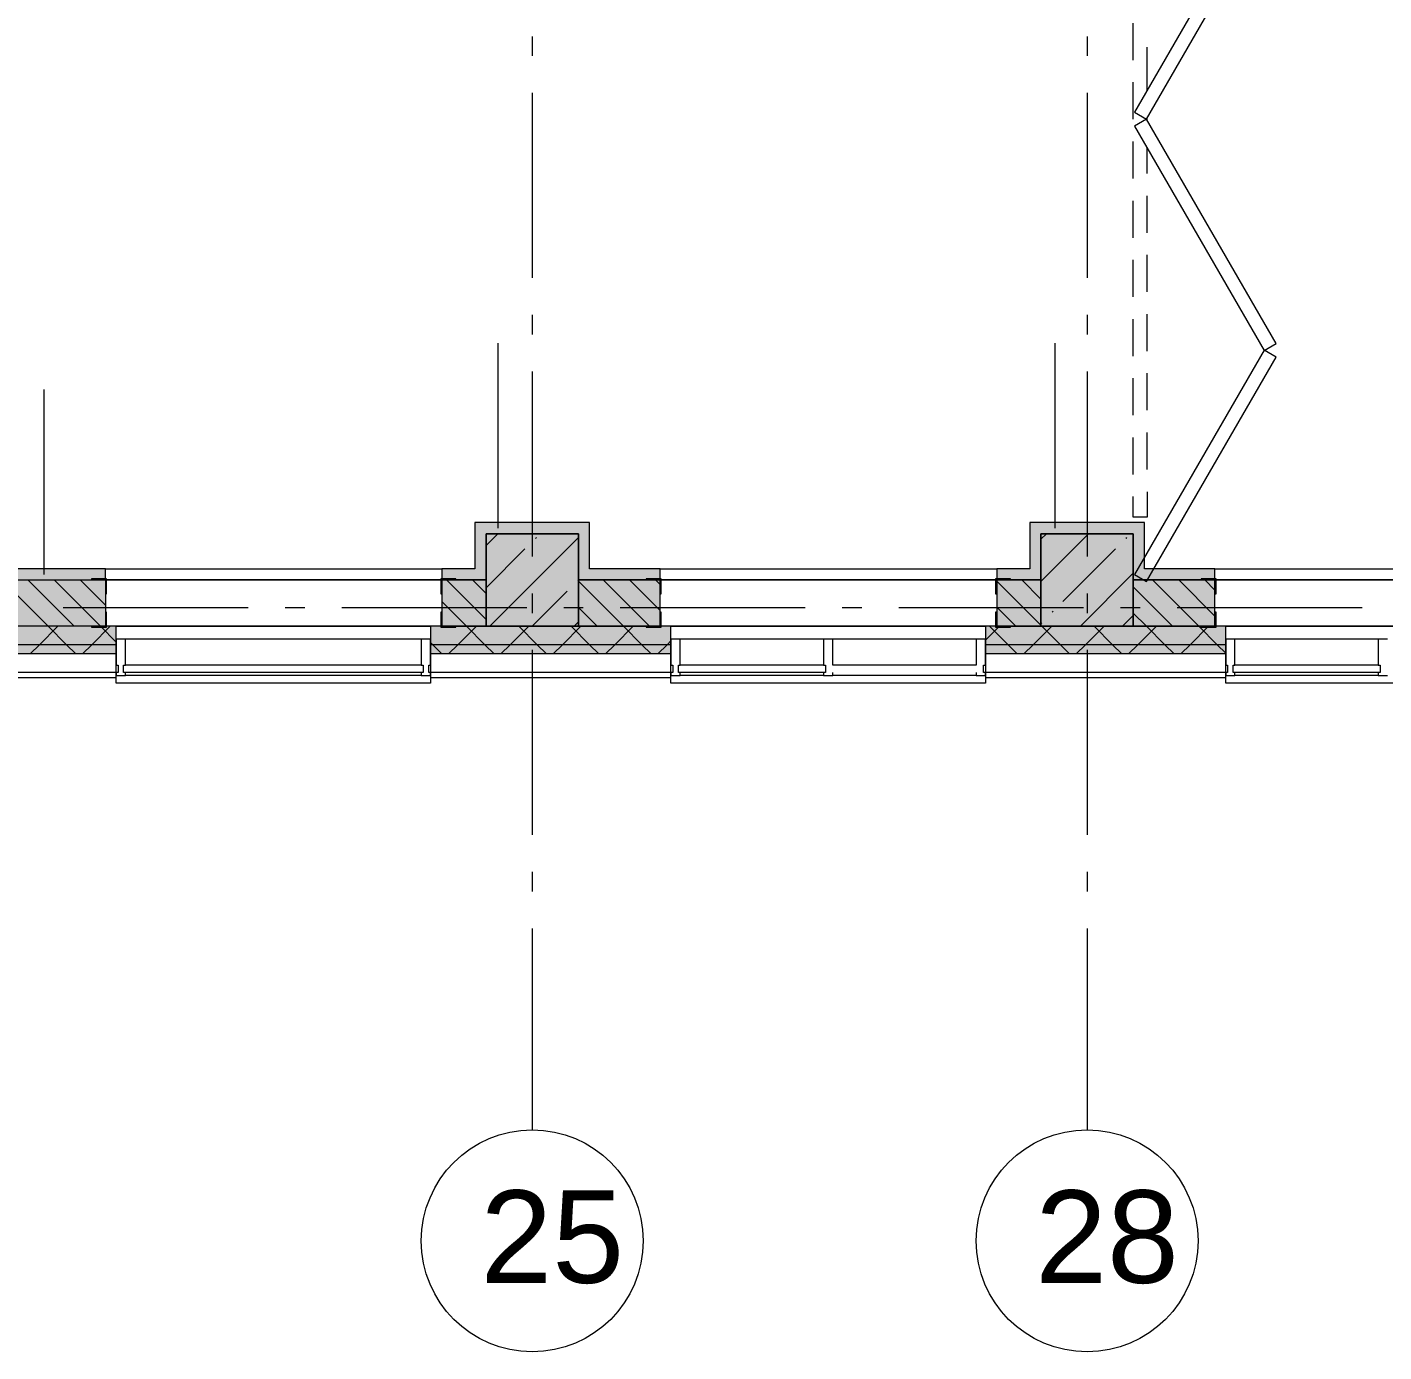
# Model space of a CAD drawing. Header units: millimetres. Extents: x -537608 to 253996, y -217170 to 186033.
# Drawn here: x -281308 to -273971, y 144598 to 151760 of the extents above; entities that cross this region are included whole.
import ezdxf

# ---------------------------------------------------------------- set-up
doc = ezdxf.new("R2010")
doc.units = ezdxf.units.MM
doc.layers.add('PDF _Геометрия', color=7, linetype='Continuous')
doc.layers.add('PDF _Текст', color=7, linetype='Continuous')
doc.layers.add('PDF _Сплошная заливка', color=7, linetype='Continuous', true_color=0xffffff)
doc.styles.add('PDF ArialMT', font='arial.ttf')

msp = doc.modelspace()

# ---------------------------------------------------------------- hatches: boundary and pattern name
at = {"layer": 'PDF _Сплошная заливка', "true_color": 0xff7d7d, "transparency": 33554559}
for points in [[(-278326.1798, 149021.2558), (-278326.1798, 149081.2565), (-278886.1803, 149081.2565), (-278886.1803, 149021.2558), (-278357.8713, 149021.2558)], [(-275826.1832, 149021.2558), (-275326.1855, 149021.2558), (-275326.1855, 149081.2565), (-275886.1859, 149081.2565), (-275886.1859, 149021.2558), (-275853.2587, 149021.2558)], [(-275853.2587, 148771.257), (-275826.1832, 148771.257), (-275826.1832, 149021.2558), (-275886.1859, 149021.2558), (-275886.1859, 148771.257)]]:
    msp.add_hatch(color=11, dxfattribs=at).paths.add_polyline_path(points)
at = {"layer": 'PDF _Сплошная заливка', "transparency": 33554559}
for points in [[(-278826.1818, 148521.2561), (-278326.1798, 148521.2561), (-278326.1798, 149021.2558), (-278826.1818, 149021.2558), (-278826.1818, 148771.257)], [(-275826.1832, 148521.2561), (-275326.1855, 148521.2561), (-275326.1855, 149021.2558), (-275826.1832, 149021.2558), (-275826.1832, 148771.257)]]:
    msp.add_hatch(color=256, dxfattribs=at).paths.add_polyline_path(points)
at = {"layer": 'PDF _Сплошная заливка', "true_color": 0xff7d7d, "transparency": 33554559}
h = msp.add_hatch(color=11, dxfattribs=at)
h.paths.add_polyline_path([(-278886.1803, 148771.257), (-278886.1803, 148831.2555), (-279064.7376, 148831.2555), (-279064.7376, 148771.257)], flags=0)
h.paths.add_polyline_path([(-281697.3434, 148771.257), (-280884.7326, 148771.257), (-280884.7326, 148831.2555), (-281839.7397, 148831.2555), (-281839.7397, 148771.257)], flags=0)
h = msp.add_hatch(color=11, dxfattribs=at)
h.paths.add_polyline_path([(-269886.1844, 148771.257), (-269886.1844, 148831.2555), (-270064.7374, 148831.2555), (-270064.7374, 148771.257), (-270009.1741, 148771.257)], flags=0)
h.paths.add_polyline_path([(-273064.7361, 148771.257), (-271884.7367, 148771.257), (-271884.7367, 148831.2555), (-273064.7361, 148831.2555)], flags=0)
h.paths.add_polyline_path([(-275326.1855, 148771.257), (-274884.7353, 148771.257), (-274884.7353, 148831.2555), (-275326.1855, 148831.2555)], flags=0)
at = {"layer": 'PDF _Сплошная заливка', "transparency": 33554559}
h = msp.add_hatch(color=256, dxfattribs=at)
h.paths.add_polyline_path([(-248076.1883, 148521.2561), (-248076.1883, 148771.257), (-249557.739, 148771.257), (-249557.739, 148521.2561), (-248302.5757, 148521.2561)], flags=0)
h.paths.add_polyline_path([(-247546.1914, 148521.2561), (-247546.1914, 148771.257), (-247576.1907, 148771.257), (-247576.1907, 148521.2561)], flags=0)
h.paths.add_polyline_path([(-251642.052, 148521.2561), (-251276.1877, 148521.2561), (-251276.1877, 148771.257), (-251764.7402, 148771.257), (-251764.7402, 148521.2561)], flags=0)
h.paths.add_polyline_path([(-250776.1901, 148521.2561), (-250557.7385, 148521.2561), (-250557.7385, 148771.257), (-250776.1901, 148771.257)], flags=0)
h.paths.add_polyline_path([(-254146.6604, 148521.2561), (-253584.7395, 148521.2561), (-253584.7395, 148771.257), (-254764.7431, 148771.257), (-254764.7431, 148521.2561)], flags=0)
h.paths.add_polyline_path([(-256584.7424, 148521.2561), (-256584.7424, 148771.257), (-256776.1874, 148771.257), (-256776.1874, 148521.2561), (-256651.2687, 148521.2561)], flags=0)
h.paths.add_polyline_path([(-257276.1893, 148521.2561), (-257276.1893, 148771.257), (-257764.7418, 148771.257), (-257764.7418, 148521.2561), (-257486.1367, 148521.2561)], flags=0)
h.paths.add_polyline_path([(-259776.186, 148521.2561), (-259584.7411, 148521.2561), (-259584.7411, 148771.257), (-259776.186, 148771.257)], flags=0)
h.paths.add_polyline_path([(-260764.7404, 148521.2561), (-260276.1879, 148521.2561), (-260276.1879, 148771.257), (-260764.7404, 148771.257)], flags=0)
h.paths.add_polyline_path([(-262584.7397, 148521.2561), (-262584.7397, 148771.257), (-263764.739, 148771.257), (-263764.739, 148521.2561), (-263330.2213, 148521.2561)], flags=0)
h.paths.add_polyline_path([(-266764.7377, 148521.2561), (-266276.1851, 148521.2561), (-266276.1851, 148771.257), (-266764.7377, 148771.257)], flags=0)
h.paths.add_polyline_path([(-265584.7383, 148521.2561), (-265584.7383, 148771.257), (-265776.1875, 148771.257), (-265776.1875, 148521.2561)], flags=0)
h.paths.add_polyline_path([(-268584.7369, 148521.2561), (-268584.7369, 148771.257), (-268776.1862, 148771.257), (-268776.1862, 148521.2561)], flags=0)
h.paths.add_polyline_path([(-269326.184, 148521.2561), (-269276.1838, 148521.2561), (-269276.1838, 148771.257), (-269326.184, 148771.257)], flags=0)
h.paths.add_polyline_path([(-269826.1859, 148521.2561), (-269826.1859, 148771.257), (-270064.7374, 148771.257), (-270064.7374, 148521.2561), (-270009.1741, 148521.2561)], flags=0)
h.paths.add_polyline_path([(-272513.7824, 148521.2561), (-271884.7367, 148521.2561), (-271884.7367, 148771.257), (-273064.7361, 148771.257), (-273064.7361, 148521.2561)], flags=0)
h.paths.add_polyline_path([(-274884.7353, 148521.2561), (-274884.7353, 148771.257), (-275326.1855, 148771.257), (-275326.1855, 148521.2561), (-275018.3907, 148521.2561)], flags=0)
h.paths.add_polyline_path([(-275826.1832, 148521.2561), (-275826.1832, 148771.257), (-276064.739, 148771.257), (-276064.739, 148521.2561), (-275853.2587, 148521.2561)], flags=0)
h.paths.add_polyline_path([(-277884.7383, 148521.2561), (-277884.7383, 148771.257), (-278326.1798, 148771.257), (-278326.1798, 148521.2561)], flags=0)
h.paths.add_polyline_path([(-280884.7326, 148521.2561), (-280884.7326, 148771.257), (-282064.732, 148771.257), (-282064.732, 148521.2561), (-281697.3434, 148521.2561)], flags=0)
h.paths.add_polyline_path([(-279064.7376, 148521.2561), (-278826.1818, 148521.2561), (-278826.1818, 148771.257), (-279064.7376, 148771.257)], flags=0)
h.paths.add_polyline_path([(-283884.7355, 148521.2561), (-283884.7355, 148771.257), (-284326.1857, 148771.257), (-284326.1857, 148521.2561), (-284201.9517, 148521.2561)], flags=0)
h.paths.add_polyline_path([(-285036.824, 148521.2561), (-284826.179, 148521.2561), (-284826.179, 148771.257), (-285064.7349, 148771.257), (-285064.7349, 148521.2561)], flags=0)
h.paths.add_polyline_path([(-286884.7385, 148521.2561), (-286884.7385, 148771.257), (-287326.18, 148771.257), (-287326.18, 148521.2561)], flags=0)
h.paths.add_polyline_path([(-288064.7378, 148521.2561), (-287826.1819, 148521.2561), (-287826.1819, 148771.257), (-288064.7378, 148771.257)], flags=0)
h.paths.add_polyline_path([(-290880.9044, 148521.2561), (-289884.7328, 148521.2561), (-289884.7328, 148771.257), (-291064.7321, 148771.257), (-291064.7321, 148521.2561)], flags=0)
h.paths.add_polyline_path([(-293326.1773, 148521.2561), (-292884.7357, 148521.2561), (-292884.7357, 148771.257), (-293326.1773, 148771.257)], flags=0)
h.paths.add_polyline_path([(-293826.1792, 148521.2561), (-293826.1792, 148771.257), (-294064.7351, 148771.257), (-294064.7351, 148521.2561)], flags=0)
h.paths.add_polyline_path([(-296826.1821, 148521.2561), (-296826.1821, 148771.257), (-297063.6787, 148771.257), (-297063.6787, 148521.2561)], flags=0)
h.paths.add_polyline_path([(-295884.7301, 148521.2561), (-295884.7301, 148771.257), (-296326.1802, 148771.257), (-296326.1802, 148521.2561), (-295890.121, 148521.2561)], flags=0)
h.paths.add_polyline_path([(-298063.6826, 148521.2561), (-298063.6826, 148771.257), (-300976.1809, 148771.257), (-300976.1809, 148521.2561), (-298394.7294, 148521.2561)], flags=0)
h = msp.add_hatch(color=256, dxfattribs=at)
h.paths.add_polyline_path([(-245797.9674, 148421.2557), (-240126.19, 148421.2557), (-240126.19, 148521.2561), (-246436.1889, 148521.2561), (-246436.1889, 148421.2557)], flags=0)
h.paths.add_polyline_path([(-247576.1907, 148421.2557), (-247311.1879, 148421.2557), (-247311.1879, 148521.2561), (-247576.1907, 148521.2561), (-247576.1907, 148509.7679)], flags=0)
h.paths.add_polyline_path([(-250492.7409, 148421.2557), (-250492.7409, 148521.2561), (-251826.1898, 148521.2561), (-251826.1898, 148421.2557), (-250807.184, 148421.2557)], flags=0)
h.paths.add_polyline_path([(-248076.1883, 148421.2557), (-248076.1883, 148521.2561), (-249617.7375, 148521.2561), (-249617.7375, 148421.2557), (-248302.5757, 148421.2557)], flags=0)
h.paths.add_polyline_path([(-253526.1878, 148421.2557), (-253526.1878, 148521.2561), (-254826.1885, 148521.2561), (-254826.1885, 148421.2557), (-254146.6604, 148421.2557)], flags=0)
h.paths.add_polyline_path([(-256651.2687, 148421.2557), (-256526.1864, 148421.2557), (-256526.1864, 148521.2561), (-257826.1871, 148521.2561), (-257826.1871, 148421.2557), (-257486.1367, 148421.2557)], flags=0)
h.paths.add_polyline_path([(-260825.613, 148421.2557), (-259526.1893, 148421.2557), (-259526.1893, 148521.2561), (-260826.1857, 148521.2561), (-260826.1857, 148421.2557)], flags=0)
h.paths.add_polyline_path([(-262526.188, 148421.2557), (-262526.188, 148521.2561), (-263826.1887, 148521.2561), (-263826.1887, 148421.2557), (-263330.2213, 148421.2557)], flags=0)
h.paths.add_polyline_path([(-266669.6977, 148421.2557), (-265526.1866, 148421.2557), (-265526.1866, 148521.2561), (-266826.1873, 148521.2561), (-266826.1873, 148421.2557)], flags=0)
h.paths.add_polyline_path([(-269174.306, 148421.2557), (-268526.1852, 148421.2557), (-268526.1852, 148521.2561), (-270126.187, 148521.2561), (-270126.187, 148421.2557), (-270009.1741, 148421.2557)], flags=0)
h.paths.add_polyline_path([(-271826.185, 148421.2557), (-271826.185, 148521.2561), (-273126.1857, 148521.2561), (-273126.1857, 148421.2557), (-272513.7824, 148421.2557)], flags=0)
h.paths.add_polyline_path([(-274826.1836, 148421.2557), (-274826.1836, 148521.2561), (-276126.1843, 148521.2561), (-276126.1843, 148421.2557), (-275018.3907, 148421.2557)], flags=0)
h.paths.add_polyline_path([(-277826.1866, 148421.2557), (-277826.1866, 148521.2561), (-279126.1829, 148521.2561), (-279126.1829, 148421.2557), (-278357.8713, 148421.2557)], flags=0)
h.paths.add_polyline_path([(-283826.1838, 148421.2557), (-283826.1838, 148521.2561), (-285126.1802, 148521.2561), (-285126.1802, 148421.2557), (-284201.9517, 148421.2557)], flags=0)
h.paths.add_polyline_path([(-280826.1809, 148421.2557), (-280826.1809, 148521.2561), (-282126.1859, 148521.2561), (-282126.1859, 148421.2557), (-280862.4796, 148421.2557)], flags=0)
h.paths.add_polyline_path([(-288126.1831, 148421.2557), (-286826.1781, 148421.2557), (-286826.1781, 148521.2561), (-288126.1831, 148521.2561), (-288126.1831, 148505.1089)], flags=0)
h.paths.add_polyline_path([(-290046.0407, 148421.2557), (-289826.1811, 148421.2557), (-289826.1811, 148521.2561), (-291126.1775, 148521.2561), (-291126.1775, 148421.2557), (-290880.9044, 148421.2557)], flags=0)
h.paths.add_polyline_path([(-292826.184, 148421.2557), (-292826.184, 148521.2561), (-294126.1804, 148521.2561), (-294126.1804, 148421.2557), (-293385.5127, 148421.2557)], flags=0)
h.paths.add_polyline_path([(-295890.121, 148421.2557), (-295826.1783, 148421.2557), (-295826.1783, 148521.2561), (-297126.1833, 148521.2561), (-297126.1833, 148421.2557), (-296724.9933, 148421.2557)], flags=0)
h.paths.add_polyline_path([(-298001.1781, 148421.2557), (-298001.1781, 148521.2561), (-307838.1777, 148521.2561), (-307838.1777, 148421.2557), (-298394.7294, 148421.2557)], flags=0)
h.paths.add_polyline_path([(-309248.0263, 148421.2557), (-308713.1811, 148421.2557), (-308713.1811, 148521.2561), (-316976.1736, 148521.2561), (-316976.1736, 148421.2557), (-310082.8987, 148421.2557)], flags=0)
h = msp.add_hatch(color=256, dxfattribs=at)
h.paths.add_polyline_path([(-240371.3189, 148371.2555), (-240176.1902, 148371.2555), (-240176.1902, 148421.2557), (-246436.1889, 148421.2557), (-246436.1889, 148371.2555), (-240788.7529, 148371.2555)], flags=0)
h.paths.add_polyline_path([(-247311.1879, 148371.2555), (-247311.1879, 148421.2557), (-247576.1907, 148421.2557), (-247576.1907, 148371.2555), (-247467.7076, 148371.2555)], flags=0)
h.paths.add_polyline_path([(-248076.1883, 148371.2555), (-248076.1883, 148421.2557), (-249617.7375, 148421.2557), (-249617.7375, 148371.2555), (-248302.5757, 148371.2555)], flags=0)
h.paths.add_polyline_path([(-250492.7409, 148371.2555), (-250492.7409, 148421.2557), (-251826.1898, 148421.2557), (-251826.1898, 148371.2555), (-250807.184, 148371.2555)], flags=0)
h.paths.add_polyline_path([(-254146.6604, 148371.2555), (-253526.1878, 148371.2555), (-253526.1878, 148421.2557), (-254826.1885, 148421.2557), (-254826.1885, 148371.2555)], flags=0)
h.paths.add_polyline_path([(-256651.2687, 148371.2555), (-256526.1864, 148371.2555), (-256526.1864, 148421.2557), (-257826.1871, 148421.2557), (-257826.1871, 148371.2555), (-257486.1367, 148371.2555)], flags=0)
h.paths.add_polyline_path([(-260825.613, 148371.2555), (-259526.1893, 148371.2555), (-259526.1893, 148421.2557), (-260826.1857, 148421.2557), (-260826.1857, 148371.2555)], flags=0)
h.paths.add_polyline_path([(-262526.188, 148371.2555), (-262526.188, 148421.2557), (-263826.1887, 148421.2557), (-263826.1887, 148371.2555), (-263330.2213, 148371.2555)], flags=0)
h.paths.add_polyline_path([(-265834.8297, 148371.2555), (-265526.1866, 148371.2555), (-265526.1866, 148421.2557), (-266826.1873, 148421.2557), (-266826.1873, 148371.2555), (-266669.6977, 148371.2555)], flags=0)
h.paths.add_polyline_path([(-268526.1852, 148371.2555), (-268526.1852, 148421.2557), (-270126.187, 148421.2557), (-270126.187, 148371.2555), (-269174.306, 148371.2555)], flags=0)
h.paths.add_polyline_path([(-271826.185, 148371.2555), (-271826.185, 148421.2557), (-273126.1857, 148421.2557), (-273126.1857, 148371.2555), (-272513.7824, 148371.2555)], flags=0)
h.paths.add_polyline_path([(-274826.1836, 148371.2555), (-274826.1836, 148421.2557), (-276126.1843, 148421.2557), (-276126.1843, 148371.2555), (-275018.3907, 148371.2555)], flags=0)
h.paths.add_polyline_path([(-280862.4796, 148371.2555), (-280826.1809, 148371.2555), (-280826.1809, 148421.2557), (-282126.1859, 148421.2557), (-282126.1859, 148371.2555), (-281697.3434, 148371.2555)], flags=0)
h.paths.add_polyline_path([(-278357.8713, 148371.2555), (-277826.1866, 148371.2555), (-277826.1866, 148421.2557), (-279126.1829, 148421.2557), (-279126.1829, 148371.2555)], flags=0)
h.paths.add_polyline_path([(-284201.9517, 148371.2555), (-283826.1838, 148371.2555), (-283826.1838, 148421.2557), (-285126.1802, 148421.2557), (-285126.1802, 148371.2555), (-285036.824, 148371.2555)], flags=0)
h.paths.add_polyline_path([(-286826.1781, 148371.2555), (-286826.1781, 148421.2557), (-288126.1831, 148421.2557), (-288126.1831, 148371.2555), (-287541.4324, 148371.2555)], flags=0)
h.paths.add_polyline_path([(-290880.9044, 148371.2555), (-289826.1811, 148371.2555), (-289826.1811, 148421.2557), (-291126.1775, 148421.2557), (-291126.1775, 148371.2555)], flags=0)
h.paths.add_polyline_path([(-294126.1804, 148371.2555), (-292826.184, 148371.2555), (-292826.184, 148421.2557), (-294126.1804, 148421.2557)], flags=0)
h.paths.add_polyline_path([(-295826.1783, 148371.2555), (-295826.1783, 148421.2557), (-297126.1833, 148421.2557), (-297126.1833, 148371.2555), (-295890.121, 148371.2555)], flags=0)
h.paths.add_polyline_path([(-298394.7294, 148371.2555), (-298001.1781, 148371.2555), (-298001.1781, 148421.2557), (-307838.1777, 148421.2557), (-307838.1777, 148371.2555), (-300064.4654, 148371.2555)], flags=0)
h.paths.add_polyline_path([(-308713.1811, 148371.2555), (-308713.1811, 148421.2557), (-317076.174, 148421.2557), (-317076.174, 148371.2555), (-309248.0263, 148371.2555)], flags=0)

# ---------------------------------------------------------------- linework, layer by layer
at = {"layer": 'PDF _Геометрия', "lineweight": 9}
for p, q in [((-274619.3278, 152512.0525), (-275319.477, 151299.7029)), ((-275254.5266, 151262.1941), (-274554.3819, 152474.5438)), ((-275326.1855, 151581.6601), (-275326.1855, 151781.6587)), ((-275251.1853, 151417.9538), (-275251.1853, 151651.5256)), ((-275326.1855, 151261.6602), (-275326.1855, 151461.6587)), ((-275319.477, 151299.7029), (-275254.5266, 151262.1941)), ((-275254.5266, 151261.5138), (-275319.477, 151224.005)), ((-275319.477, 151224.005), (-274619.3278, 150011.6553)), ((-274554.3819, 150049.1641), (-275254.5266, 151261.5138)), ((-275251.1853, 151255.7223), (-275251.1853, 151267.9856)), ((-275326.1855, 150941.6602), (-275326.1855, 151141.6588)), ((-275251.1853, 150968.5054), (-275251.1853, 151105.7541)), ((-275251.1853, 150648.5054), (-275251.1853, 150848.5041)), ((-275326.1855, 150621.6603), (-275326.1855, 150821.6589)), ((-275326.1855, 150301.6603), (-275326.1855, 150501.659)), ((-275251.1853, 150328.5055), (-275251.1853, 150528.5042)), ((-275326.1855, 149981.6604), (-275326.1855, 150181.659)), ((-275251.1853, 150008.5056), (-275251.1853, 150208.5042)), ((-278760.8267, 149051.2572), (-278760.8267, 150051.2568)), ((-275749.4777, 149051.2572), (-275749.4777, 150051.2568)), ((-274619.3278, 150011.6553), (-274554.3819, 150049.1641)), ((-274619.3278, 150012.7081), (-275319.477, 148800.3585)), ((-275254.5266, 148762.8498), (-274554.3819, 149975.2016)), ((-274554.3819, 149975.2016), (-274619.3278, 150012.7081)), ((-275251.1853, 149688.5056), (-275251.1853, 149888.5042)), ((-275326.1855, 149661.6604), (-275326.1855, 149861.6591)), ((-281214.832, 148801.2563), (-281214.832, 149801.2558)), ((-275326.1855, 149341.6605), (-275326.1855, 149541.6591)), ((-275251.1853, 149368.5057), (-275251.1853, 149568.5043)), ((-275251.1853, 149248.5044), (-275251.1853, 149111.2558)), ((-275326.1855, 149111.2558), (-275326.1855, 149221.6592)), ((-278326.1798, 149081.2565), (-278886.1803, 149081.2565)), ((-278886.1803, 149081.2565), (-278886.1803, 149021.2558)), ((-278266.1813, 149081.2565), (-278326.1798, 149081.2565)), ((-278266.1813, 148831.2555), (-278266.1813, 149081.2565)), ((-275326.1855, 149081.2565), (-275886.1859, 149081.2565)), ((-275886.1859, 149081.2565), (-275886.1859, 149021.2558)), ((-275251.1853, 149111.2558), (-275326.1855, 149111.2558)), ((-275266.1827, 149081.2565), (-275326.1855, 149081.2565)), ((-275266.1827, 148831.2555), (-275266.1827, 149081.2565)), ((-278886.1803, 149021.2558), (-278886.1803, 148831.2555)), ((-278826.1818, 148956.6866), (-278761.6104, 149021.2558)), ((-278326.1798, 149021.2558), (-278826.1818, 149021.2558)), ((-278826.1818, 149021.2558), (-278826.1818, 148771.257)), ((-278826.1818, 148771.257), (-278826.1818, 149021.2558)), ((-278826.1818, 149021.2558), (-278326.1798, 149021.2558)), ((-278326.1798, 148771.257), (-278326.1798, 149021.2558)), ((-278326.1798, 149021.2558), (-278326.1798, 148831.2555)), ((-275886.1859, 149021.2558), (-275886.1859, 148831.2555)), ((-275826.1832, 148763.3061), (-275568.2335, 149021.2558)), ((-275826.1832, 148991.4051), (-275796.3346, 149021.2558)), ((-275326.1855, 149021.2558), (-275826.1832, 149021.2558)), ((-275826.1832, 149021.2558), (-275826.1832, 148771.257)), ((-275826.1832, 148771.257), (-275826.1832, 149021.2558)), ((-275826.1832, 149021.2558), (-275326.1855, 149021.2558)), ((-275326.1855, 148771.257), (-275326.1855, 149021.2558)), ((-275326.1855, 149021.2558), (-275326.1855, 148831.2555)), ((-278826.1818, 148728.5876), (-278615.5454, 148939.2261)), ((-278805.4187, 148521.2561), (-278326.1798, 149000.4884)), ((-278558.518, 148996.2493), (-278553.7815, 149000.9922)), ((-275707.2885, 148654.1019), (-275422.1685, 148939.2261)), ((-275365.1411, 148996.2493), (-275360.4003, 149000.9922)), ((-280884.7326, 148831.2555), (-281779.7326, 148831.2555)), ((-280884.7326, 148831.2555), (-279064.7376, 148831.2555)), ((-280884.7326, 148771.257), (-280884.7326, 148831.2555)), ((-278886.1803, 148831.2555), (-279064.7376, 148831.2555)), ((-279064.7376, 148831.2555), (-279064.7376, 148771.257)), ((-278326.1798, 148831.2555), (-278326.1798, 148771.257)), ((-277884.7383, 148831.2555), (-278266.1813, 148831.2555)), ((-277884.7383, 148771.257), (-277884.7383, 148831.2555)), ((-277884.7383, 148831.2555), (-276064.739, 148831.2555)), ((-275886.1859, 148831.2555), (-276064.739, 148831.2555)), ((-276064.739, 148831.2555), (-276064.739, 148771.257)), ((-275612.0375, 148521.2561), (-275326.1855, 148807.1101)), ((-275326.1855, 148831.2555), (-275326.1855, 148771.257)), ((-275319.477, 148800.3585), (-275254.5266, 148762.8498)), ((-274884.7353, 148831.2555), (-275266.1827, 148831.2555)), ((-274884.7353, 148771.257), (-274884.7353, 148831.2555)), ((-274884.7353, 148831.2555), (-273064.7361, 148831.2555)), ((-281839.7397, 148771.257), (-280884.7326, 148771.257)), ((-281839.7397, 148771.257), (-280884.7326, 148771.257)), ((-281194.6115, 148521.2561), (-281444.6124, 148771.257)), ((-281053.1883, 148521.2561), (-281303.1892, 148771.257)), ((-280911.7737, 148521.2561), (-281161.7747, 148771.257)), ((-280884.7326, 148635.6425), (-281020.3514, 148771.257)), ((-280884.7326, 148771.257), (-280884.7326, 148521.2561)), ((-280878.7388, 148771.257), (-279070.7401, 148771.257)), ((-279070.7401, 148771.257), (-280878.7388, 148771.257)), ((-278886.1803, 148771.257), (-279064.7376, 148771.257)), ((-279064.7376, 148771.257), (-278886.1803, 148771.257)), ((-279064.7376, 148771.257), (-279064.7376, 148521.2561)), ((-278826.1818, 148556.9886), (-279040.4523, 148771.257)), ((-278826.1818, 148698.4097), (-278899.0291, 148771.257)), ((-278826.1818, 148771.257), (-278886.1803, 148771.257)), ((-278886.1803, 148771.257), (-278826.1818, 148771.257)), ((-278826.1818, 148771.257), (-278826.1818, 148521.2561)), ((-278826.1818, 148521.2561), (-278826.1818, 148771.257)), ((-278577.3176, 148521.2561), (-278387.4443, 148711.1272)), ((-278330.4255, 148768.1503), (-278326.1798, 148772.3895)), ((-277884.7383, 148771.257), (-278326.1798, 148771.257)), ((-278326.1798, 148771.257), (-278326.1798, 148521.2561)), ((-278326.1798, 148521.2561), (-278326.1798, 148771.257)), ((-278326.1798, 148771.257), (-277884.7383, 148771.257)), ((-278083.344, 148521.2561), (-278326.1798, 148764.0963)), ((-277941.9207, 148521.2561), (-278191.9217, 148771.257)), ((-277884.7383, 148605.4925), (-278050.4984, 148771.257)), ((-277884.7383, 148746.9136), (-277909.0839, 148771.257)), ((-277884.7383, 148521.2561), (-277884.7383, 148771.257)), ((-277878.7358, 148771.257), (-276070.7371, 148771.257)), ((-276070.7371, 148771.257), (-277878.7358, 148771.257)), ((-275886.1859, 148771.257), (-276064.739, 148771.257)), ((-276064.739, 148771.257), (-275886.1859, 148771.257)), ((-276064.739, 148771.257), (-276064.739, 148521.2561)), ((-275826.1832, 148526.8387), (-276064.739, 148765.3902)), ((-275826.1832, 148668.2597), (-275929.1805, 148771.257)), ((-275826.1832, 148771.257), (-275886.1859, 148771.257)), ((-275886.1859, 148771.257), (-275826.1832, 148771.257)), ((-275826.1832, 148771.257), (-275826.1832, 148521.2561)), ((-275826.1832, 148521.2561), (-275826.1832, 148771.257)), ((-274884.7353, 148771.257), (-275326.1855, 148771.257)), ((-275326.1855, 148771.257), (-275326.1855, 148521.2561)), ((-275326.1855, 148521.2561), (-275326.1855, 148771.257)), ((-275326.1855, 148771.257), (-274884.7353, 148771.257)), ((-275113.4953, 148521.2561), (-275326.1855, 148733.9442)), ((-274972.0763, 148521.2561), (-275222.073, 148771.257)), ((-274884.7353, 148575.3404), (-275080.6541, 148771.257)), ((-274884.7353, 148716.7615), (-274939.2309, 148771.257)), ((-274884.7353, 148521.2561), (-274884.7353, 148771.257)), ((-274878.7372, 148771.257), (-273070.7385, 148771.257)), ((-273070.7385, 148771.257), (-274878.7372, 148771.257)), ((-278931.8745, 148521.2561), (-279064.7376, 148654.1213)), ((-278224.7671, 148521.2561), (-278326.1798, 148622.6752)), ((-275962.0259, 148521.2561), (-276064.739, 148623.9691)), ((-275764.3158, 148597.0766), (-275759.5751, 148601.8195)), ((-275383.9407, 148521.2561), (-275326.1855, 148579.0112)), ((-275254.9184, 148521.2561), (-275326.1855, 148592.5231)), ((-280826.1809, 148521.2561), (-282126.1859, 148521.2561)), ((-280884.7326, 148521.2561), (-282064.732, 148521.2561)), ((-281241.1842, 148421.2557), (-281141.1838, 148521.2561)), ((-281094.6111, 148421.2557), (-281194.6115, 148521.2561)), ((-280958.3464, 148421.2557), (-280858.346, 148521.2561)), ((-280826.1809, 148435.6697), (-280911.7737, 148521.2561)), ((-280826.1809, 148421.2557), (-280826.1809, 148521.2561)), ((-280826.1809, 148521.2561), (-279126.1829, 148521.2561)), ((-279126.1829, 148521.2561), (-280826.1809, 148521.2561)), ((-277826.1866, 148521.2561), (-279126.1829, 148521.2561)), ((-279126.1829, 148521.2561), (-279126.1829, 148421.2557)), ((-279064.7376, 148521.2561), (-278826.1818, 148521.2561)), ((-278978.4473, 148421.2557), (-278878.4469, 148521.2561)), ((-278831.8742, 148421.2557), (-278931.8745, 148521.2561)), ((-278826.1818, 148521.2561), (-278326.1798, 148521.2561)), ((-278695.6008, 148421.2557), (-278595.6005, 148521.2561)), ((-278549.0278, 148421.2557), (-278649.0281, 148521.2561)), ((-278412.763, 148421.2557), (-278312.7627, 148521.2561)), ((-278266.1899, 148421.2557), (-278366.1904, 148521.2561)), ((-278349.2164, 148521.2561), (-278326.1798, 148544.2927)), ((-278326.1798, 148521.2561), (-277884.7383, 148521.2561)), ((-278129.9166, 148421.2557), (-278029.9162, 148521.2561)), ((-277983.3435, 148421.2557), (-278083.344, 148521.2561)), ((-277826.1866, 148421.2557), (-277826.1866, 148521.2561)), ((-277826.1866, 148521.2561), (-276126.1843, 148521.2561)), ((-276126.1843, 148521.2561), (-277826.1866, 148521.2561)), ((-276126.1843, 148445.091), (-276050.0214, 148521.2561)), ((-274826.1836, 148521.2561), (-276126.1843, 148521.2561)), ((-276126.1843, 148521.2561), (-276126.1843, 148421.2557)), ((-276003.4444, 148421.2557), (-276103.4448, 148521.2561)), ((-276064.739, 148521.2561), (-275826.1832, 148521.2561)), ((-275867.1754, 148421.2557), (-275767.175, 148521.2561)), ((-275826.1832, 148535.2072), (-275821.339, 148540.0535)), ((-275826.1832, 148521.2561), (-275326.1855, 148521.2561)), ((-275720.6023, 148421.2557), (-275820.6027, 148521.2561)), ((-275584.3333, 148421.2557), (-275484.3329, 148521.2561)), ((-275437.7602, 148421.2557), (-275537.7606, 148521.2561)), ((-275326.1855, 148521.2561), (-274884.7353, 148521.2561)), ((-275301.4912, 148421.2557), (-275201.4908, 148521.2561)), ((-275154.9181, 148421.2557), (-275254.9184, 148521.2561)), ((-275018.649, 148421.2557), (-274918.6487, 148521.2561)), ((-274872.076, 148421.2557), (-274972.0763, 148521.2561)), ((-274826.1836, 148421.2557), (-274826.1836, 148521.2561)), ((-274826.1836, 148521.2561), (-273126.1857, 148521.2561)), ((-273126.1857, 148521.2561), (-274826.1836, 148521.2561)), ((-280826.1809, 148421.2557), (-282126.1859, 148421.2557)), ((-281291.1843, 148371.2555), (-281241.1842, 148421.2557)), ((-281044.6109, 148371.2555), (-281094.6111, 148421.2557)), ((-281008.3466, 148371.2555), (-280958.3464, 148421.2557)), ((-280776.1807, 148451.2571), (-280826.1809, 148451.2571)), ((-280826.1809, 148451.2571), (-280826.1809, 148311.257)), ((-280826.1809, 148371.2555), (-280826.1809, 148421.2557)), ((-280776.1807, 148311.257), (-280776.1807, 148451.2571)), ((-279176.1831, 148451.2571), (-280776.1807, 148451.2571)), ((-279126.1829, 148451.2571), (-279176.1831, 148451.2571)), ((-279176.1831, 148451.2571), (-279176.1831, 148311.257)), ((-279126.1829, 148311.257), (-279126.1829, 148451.2571)), ((-279114.712, 148421.2557), (-279126.1829, 148432.7244)), ((-279126.1829, 148421.2557), (-279126.1829, 148371.2555)), ((-277826.1866, 148421.2557), (-279126.1829, 148421.2557)), ((-279064.7118, 148371.2555), (-279114.712, 148421.2557)), ((-279028.4475, 148371.2555), (-278978.4473, 148421.2557)), ((-278781.874, 148371.2555), (-278831.8742, 148421.2557)), ((-278745.6011, 148371.2555), (-278695.6008, 148421.2557)), ((-278499.0275, 148371.2555), (-278549.0278, 148421.2557)), ((-278462.7632, 148371.2555), (-278412.763, 148421.2557)), ((-278216.1898, 148371.2555), (-278266.1899, 148421.2557)), ((-278179.9168, 148371.2555), (-278129.9166, 148421.2557)), ((-277933.3434, 148371.2555), (-277983.3435, 148421.2557)), ((-277897.079, 148371.2555), (-277847.0788, 148421.2557)), ((-277847.0788, 148421.2557), (-277826.1866, 148442.1479)), ((-277776.1864, 148451.2571), (-277826.1866, 148451.2571)), ((-277826.1866, 148451.2571), (-277826.1866, 148311.257)), ((-277826.1866, 148371.2555), (-277826.1866, 148421.2557)), ((-277001.1834, 148451.2571), (-277776.1864, 148451.2571)), ((-277776.1864, 148311.257), (-277776.1864, 148451.2571)), ((-276951.1832, 148451.2571), (-277001.1834, 148451.2571)), ((-277001.1834, 148451.2571), (-277001.1834, 148311.257)), ((-276176.1845, 148451.2571), (-276951.1832, 148451.2571)), ((-276951.1832, 148311.257), (-276951.1832, 148451.2571)), ((-276126.1843, 148451.2571), (-276176.1845, 148451.2571)), ((-276176.1845, 148451.2571), (-276176.1845, 148311.257)), ((-276126.1843, 148311.257), (-276126.1843, 148451.2571)), ((-276126.1843, 148421.2557), (-276126.1843, 148371.2555)), ((-274826.1836, 148421.2557), (-276126.1843, 148421.2557)), ((-275953.4443, 148371.2555), (-276003.4444, 148421.2557)), ((-275917.1756, 148371.2555), (-275867.1754, 148421.2557)), ((-275670.6021, 148371.2555), (-275720.6023, 148421.2557)), ((-275634.3335, 148371.2555), (-275584.3333, 148421.2557)), ((-275387.76, 148371.2555), (-275437.7602, 148421.2557)), ((-275351.4914, 148371.2555), (-275301.4912, 148421.2557)), ((-275104.9179, 148371.2555), (-275154.9181, 148421.2557)), ((-275068.6493, 148371.2555), (-275018.649, 148421.2557)), ((-274826.1836, 148375.3655), (-274872.076, 148421.2557)), ((-274776.1834, 148451.2571), (-274826.1836, 148451.2571)), ((-274826.1836, 148451.2571), (-274826.1836, 148311.257)), ((-274826.1836, 148371.2555), (-274826.1836, 148421.2557)), ((-274001.1847, 148451.2571), (-274776.1834, 148451.2571)), ((-274776.1834, 148311.257), (-274776.1834, 148451.2571)), ((-273951.1846, 148451.2571), (-274001.1847, 148451.2571)), ((-274001.1847, 148451.2571), (-274001.1847, 148311.257)), ((-280826.1809, 148371.2555), (-282126.1859, 148371.2555)), ((-280826.1809, 148271.2572), (-280826.1809, 148371.2555)), ((-279126.1829, 148371.2555), (-279126.1829, 148271.2572)), ((-277826.1866, 148371.2555), (-279126.1829, 148371.2555)), ((-277826.1866, 148271.2572), (-277826.1866, 148371.2555)), ((-276126.1843, 148371.2555), (-276126.1843, 148271.2572)), ((-274826.1836, 148371.2555), (-276126.1843, 148371.2555)), ((-274826.1836, 148271.2572), (-274826.1836, 148371.2555)), ((-280826.1809, 148271.2572), (-282126.1859, 148271.2572)), ((-280826.1809, 148311.257), (-280816.1825, 148311.257)), ((-280826.1809, 148244.2571), (-280826.1809, 148271.2572)), ((-280816.1825, 148271.2572), (-280826.1809, 148271.2572)), ((-280826.1809, 148271.2572), (-280826.1809, 148254.2575)), ((-280816.1825, 148311.257), (-280816.1825, 148271.2572)), ((-280786.1876, 148271.2572), (-280786.1876, 148311.257)), ((-280786.1876, 148311.257), (-280776.1807, 148311.257)), ((-280776.1807, 148271.2572), (-280786.1876, 148271.2572)), ((-280776.1807, 148254.2575), (-280776.1807, 148271.2572)), ((-279176.1831, 148271.2572), (-280776.1807, 148271.2572)), ((-279176.1831, 148311.257), (-279166.1848, 148311.257)), ((-279166.1848, 148271.2572), (-279176.1831, 148271.2572)), ((-279176.1831, 148271.2572), (-279176.1831, 148254.2575)), ((-279166.1848, 148311.257), (-279166.1848, 148271.2572)), ((-279136.1813, 148271.2572), (-279136.1813, 148311.257)), ((-279136.1813, 148311.257), (-279126.1829, 148311.257)), ((-279126.1829, 148271.2572), (-279136.1813, 148271.2572)), ((-279126.1829, 148271.2572), (-279126.1829, 148244.2571)), ((-277826.1866, 148271.2572), (-279126.1829, 148271.2572)), ((-279126.1829, 148254.2575), (-279126.1829, 148271.2572)), ((-277826.1866, 148311.257), (-277816.1882, 148311.257)), ((-277826.1866, 148244.2571), (-277826.1866, 148271.2572)), ((-277816.1882, 148271.2572), (-277826.1866, 148271.2572)), ((-277826.1866, 148271.2572), (-277826.1866, 148254.2575)), ((-277816.1882, 148311.257), (-277816.1882, 148271.2572)), ((-277786.1846, 148271.2572), (-277786.1846, 148311.257)), ((-277786.1846, 148311.257), (-277776.1864, 148311.257)), ((-277776.1864, 148271.2572), (-277786.1846, 148271.2572)), ((-277001.1834, 148271.2572), (-277776.1864, 148271.2572)), ((-277776.1864, 148254.2575), (-277776.1864, 148271.2572)), ((-277001.1834, 148311.257), (-276991.185, 148311.257)), ((-276991.185, 148271.2572), (-277001.1834, 148271.2572)), ((-277001.1834, 148271.2572), (-277001.1834, 148254.2575)), ((-276991.185, 148311.257), (-276991.185, 148271.2572)), ((-276951.1832, 148254.2575), (-276951.1832, 148271.2572)), ((-276176.1845, 148271.2572), (-276176.1845, 148254.2575)), ((-276136.1827, 148271.2572), (-276136.1827, 148311.257)), ((-276136.1827, 148311.257), (-276126.1843, 148311.257)), ((-276126.1843, 148271.2572), (-276136.1827, 148271.2572)), ((-276126.1843, 148271.2572), (-276126.1843, 148244.2571)), ((-274826.1836, 148271.2572), (-276126.1843, 148271.2572)), ((-276126.1843, 148254.2575), (-276126.1843, 148271.2572)), ((-274826.1836, 148311.257), (-274816.1853, 148311.257)), ((-274826.1836, 148244.2571), (-274826.1836, 148271.2572)), ((-274816.1853, 148271.2572), (-274826.1836, 148271.2572)), ((-274826.1836, 148271.2572), (-274826.1836, 148254.2575)), ((-274816.1853, 148311.257), (-274816.1853, 148271.2572)), ((-274786.186, 148271.2572), (-274786.186, 148311.257)), ((-274786.186, 148311.257), (-274776.1834, 148311.257)), ((-274776.1834, 148271.2572), (-274786.186, 148271.2572)), ((-274001.1847, 148271.2572), (-274776.1834, 148271.2572)), ((-274776.1834, 148254.2575), (-274776.1834, 148271.2572)), ((-274001.1847, 148311.257), (-273991.1864, 148311.257)), ((-273991.1864, 148271.2572), (-274001.1847, 148271.2572)), ((-274001.1847, 148271.2572), (-274001.1847, 148254.2575)), ((-273991.1864, 148311.257), (-273991.1864, 148271.2572)), ((-282126.1859, 148244.2571), (-280826.1809, 148244.2571)), ((-280826.1809, 148254.2575), (-280776.1807, 148254.2575)), ((-279176.1831, 148254.2575), (-280776.1807, 148254.2575)), ((-279176.1831, 148254.2575), (-279126.1829, 148254.2575)), ((-279126.1829, 148244.2571), (-277826.1866, 148244.2571)), ((-277826.1866, 148254.2575), (-277776.1864, 148254.2575)), ((-277001.1834, 148254.2575), (-277776.1864, 148254.2575)), ((-277001.1834, 148254.2575), (-276951.1832, 148254.2575)), ((-276176.1845, 148254.2575), (-276951.1832, 148254.2575)), ((-276176.1845, 148254.2575), (-276126.1843, 148254.2575)), ((-276126.1843, 148244.2571), (-274826.1836, 148244.2571)), ((-274826.1836, 148254.2575), (-274776.1834, 148254.2575)), ((-274001.1847, 148254.2575), (-274776.1834, 148254.2575)), ((-274001.1847, 148254.2575), (-273951.1846, 148254.2575))]:
    msp.add_line(p, q, dxfattribs=at)
at = {"layer": 'PDF _Геометрия', "color": 253, "lineweight": 9, "true_color": 0xaaaaaa}
for p, q in [((-278576.1808, 151710.0902), (-278576.1808, 151604.2575)), ((-275576.1865, 151710.0902), (-275576.1865, 151604.2575)), ((-278576.1808, 151404.2567), (-278576.1808, 150404.2572)), ((-275576.1865, 151404.2567), (-275576.1865, 150404.2572)), ((-278576.1808, 150204.2564), (-278576.1808, 150098.4237)), ((-275576.1865, 150204.2564), (-275576.1865, 150098.4237)), ((-278576.1808, 149898.4229), (-278576.1808, 148898.4234)), ((-275576.1865, 149898.4229), (-275576.1865, 148898.4234)), ((-278576.1808, 148698.4248), (-278576.1808, 148592.5899)), ((-275576.1865, 148698.4248), (-275576.1865, 148592.5899)), ((-280112.1151, 148621.2564), (-281112.1103, 148621.2564)), ((-279806.2837, 148621.2564), (-279912.1143, 148621.2564)), ((-278606.2791, 148621.2564), (-279606.283, 148621.2564)), ((-278300.4477, 148621.2564), (-278406.2783, 148621.2564)), ((-277100.4475, 148621.2564), (-278100.447, 148621.2564)), ((-276794.6161, 148621.2564), (-276900.4467, 148621.2564)), ((-275594.6158, 148621.2564), (-276594.6154, 148621.2564)), ((-275288.7801, 148621.2564), (-275394.615, 148621.2564)), ((-274088.7798, 148621.2564), (-275088.7794, 148621.2564)), ((-278576.1808, 148392.5912), (-278576.1808, 147392.5917)), ((-275576.1865, 148392.5912), (-275576.1865, 147392.5917)), ((-280776.1807, 148313.2571), (-279176.1831, 148313.2571)), ((-279176.1831, 148311.257), (-280776.1807, 148311.257)), ((-277776.1864, 148313.2571), (-277001.1834, 148313.2571)), ((-277001.1834, 148311.257), (-277776.1864, 148311.257)), ((-276951.1832, 148313.2571), (-276176.1845, 148313.2571)), ((-274776.1834, 148313.2571), (-274001.1847, 148313.2571)), ((-274001.1847, 148311.257), (-274776.1834, 148311.257)), ((-280826.1809, 148213.2566), (-280826.1809, 148244.2571)), ((-279126.1829, 148213.2566), (-280826.1809, 148213.2566)), ((-279126.1829, 148244.2571), (-279126.1829, 148213.2566)), ((-277826.1866, 148213.2566), (-277826.1866, 148244.2571)), ((-276126.1843, 148213.2566), (-277826.1866, 148213.2566)), ((-276126.1843, 148244.2571), (-276126.1843, 148213.2566)), ((-274826.1836, 148213.2566), (-274826.1836, 148244.2571)), ((-273126.1857, 148213.2566), (-274826.1836, 148213.2566)), ((-278576.1808, 147192.5909), (-278576.1808, 147086.7582)), ((-275576.1865, 147192.5909), (-275576.1865, 147086.7582)), ((-278576.1808, 146886.7574), (-278576.1808, 145798.1789)), ((-275576.1865, 146886.7574), (-275576.1865, 145798.1789))]:
    msp.add_line(p, q, dxfattribs=at)
at = {"layer": 'PDF _Геометрия', "color": 253, "lineweight": 20, "true_color": 0xaaaaaa}
for p, q in [((-280878.7388, 148777.2573), (-280959.7329, 148777.2573)), ((-280959.7329, 148777.2573), (-280959.7329, 148771.257)), ((-280959.7329, 148771.257), (-280884.7326, 148771.257)), ((-280884.7326, 148771.257), (-280884.7326, 148696.2567)), ((-280878.7388, 148696.2567), (-280878.7388, 148777.2573)), ((-278989.7374, 148777.2573), (-279070.7401, 148777.2573)), ((-279070.7401, 148777.2573), (-279070.7401, 148696.2567)), ((-279064.7376, 148696.2567), (-279064.7376, 148771.257)), ((-279064.7376, 148771.257), (-278989.7374, 148771.257)), ((-278989.7374, 148771.257), (-278989.7374, 148777.2573)), ((-277878.7358, 148777.2573), (-277959.7385, 148777.2573)), ((-277959.7385, 148777.2573), (-277959.7385, 148771.257)), ((-277959.7385, 148771.257), (-277884.7383, 148771.257)), ((-277884.7383, 148771.257), (-277884.7383, 148696.2567)), ((-277878.7358, 148696.2567), (-277878.7358, 148777.2573)), ((-275989.7387, 148777.2573), (-276070.7371, 148777.2573)), ((-276070.7371, 148777.2573), (-276070.7371, 148696.2567)), ((-276064.739, 148696.2567), (-276064.739, 148771.257)), ((-276064.739, 148771.257), (-275989.7387, 148771.257)), ((-275989.7387, 148771.257), (-275989.7387, 148777.2573)), ((-274878.7372, 148777.2573), (-274959.7356, 148777.2573)), ((-274959.7356, 148777.2573), (-274959.7356, 148771.257)), ((-274959.7356, 148771.257), (-274884.7353, 148771.257)), ((-274884.7353, 148771.257), (-274884.7353, 148696.2567)), ((-274878.7372, 148696.2567), (-274878.7372, 148777.2573)), ((-280884.7326, 148696.2567), (-280878.7388, 148696.2567)), ((-279070.7401, 148696.2567), (-279064.7376, 148696.2567)), ((-277884.7383, 148696.2567), (-277878.7358, 148696.2567)), ((-276070.7371, 148696.2567), (-276064.739, 148696.2567)), ((-274884.7353, 148696.2567), (-274878.7372, 148696.2567)), ((-280878.7388, 148596.2563), (-280884.7326, 148596.2563)), ((-280884.7326, 148596.2563), (-280884.7326, 148521.2561)), ((-280878.7388, 148515.2558), (-280878.7388, 148596.2563)), ((-279064.7376, 148596.2563), (-279070.7401, 148596.2563)), ((-279070.7401, 148596.2563), (-279070.7401, 148515.2558)), ((-279064.7376, 148521.2561), (-279064.7376, 148596.2563)), ((-277878.7358, 148596.2563), (-277884.7383, 148596.2563)), ((-277884.7383, 148596.2563), (-277884.7383, 148521.2561)), ((-277878.7358, 148515.2558), (-277878.7358, 148596.2563)), ((-276064.739, 148596.2563), (-276070.7371, 148596.2563)), ((-276070.7371, 148596.2563), (-276070.7371, 148515.2558)), ((-276064.739, 148521.2561), (-276064.739, 148596.2563)), ((-274878.7372, 148596.2563), (-274884.7353, 148596.2563)), ((-274884.7353, 148596.2563), (-274884.7353, 148521.2561)), ((-274878.7372, 148515.2558), (-274878.7372, 148596.2563)), ((-280884.7326, 148521.2561), (-280959.7329, 148521.2561)), ((-280959.7329, 148521.2561), (-280959.7329, 148515.2558)), ((-280959.7329, 148515.2558), (-280878.7388, 148515.2558)), ((-279070.7401, 148515.2558), (-278989.7374, 148515.2558)), ((-278989.7374, 148521.2561), (-279064.7376, 148521.2561)), ((-278989.7374, 148515.2558), (-278989.7374, 148521.2561)), ((-277884.7383, 148521.2561), (-277959.7385, 148521.2561)), ((-277959.7385, 148521.2561), (-277959.7385, 148515.2558)), ((-277959.7385, 148515.2558), (-277878.7358, 148515.2558)), ((-276070.7371, 148515.2558), (-275989.7387, 148515.2558)), ((-275989.7387, 148521.2561), (-276064.739, 148521.2561)), ((-275989.7387, 148515.2558), (-275989.7387, 148521.2561)), ((-274884.7353, 148521.2561), (-274959.7356, 148521.2561)), ((-274959.7356, 148521.2561), (-274959.7356, 148515.2558)), ((-274959.7356, 148515.2558), (-274878.7372, 148515.2558))]:
    msp.add_line(p, q, dxfattribs=at)
at = {"layer": 'PDF _Геометрия', "lineweight": 20}
for centre, radius in [((-278576.1841, 145198.1788), 599.999), ((-275576.1841, 145198.1783), 600.0003)]:
    msp.add_circle(centre, radius, dxfattribs=at)
at = {"layer": 'PDF _Сплошная заливка', "color": 11, "lineweight": 35, "true_color": 0xff7d7d, "transparency": 33554559}
for points in [[(-278266.1813, 148831.2555), (-278266.1813, 149081.2565), (-278326.1798, 148831.2555), (-278326.1798, 149081.2565)], [(-275266.1827, 148831.2555), (-275266.1827, 149081.2565), (-275326.1855, 148831.2555), (-275326.1855, 149081.2565)], [(-278826.1818, 148771.257), (-278826.1818, 149021.2558), (-278886.1803, 148771.257), (-278886.1803, 149021.2558)], [(-277884.7383, 148771.257), (-277884.7383, 148831.2555), (-278326.1798, 148771.257), (-278326.1798, 148831.2555)], [(-275886.1859, 148771.257), (-275886.1859, 148831.2555), (-276064.739, 148771.257), (-276064.739, 148831.2555)]]:
    msp.add_solid(points, dxfattribs=at)

# ---------------------------------------------------------------- texts
at = {"layer": 'PDF _Текст', "char_height": 500, "attachment_point": 4, "style": 'PDF ArialMT'}
for s, insert in [('25', (-278856.6245, 145217.5731)), ('28', (-275856.6259, 145217.5731))]:
    msp.add_mtext(s, dxfattribs=dict(at, insert=insert))

doc.saveas('drawing.dxf')
